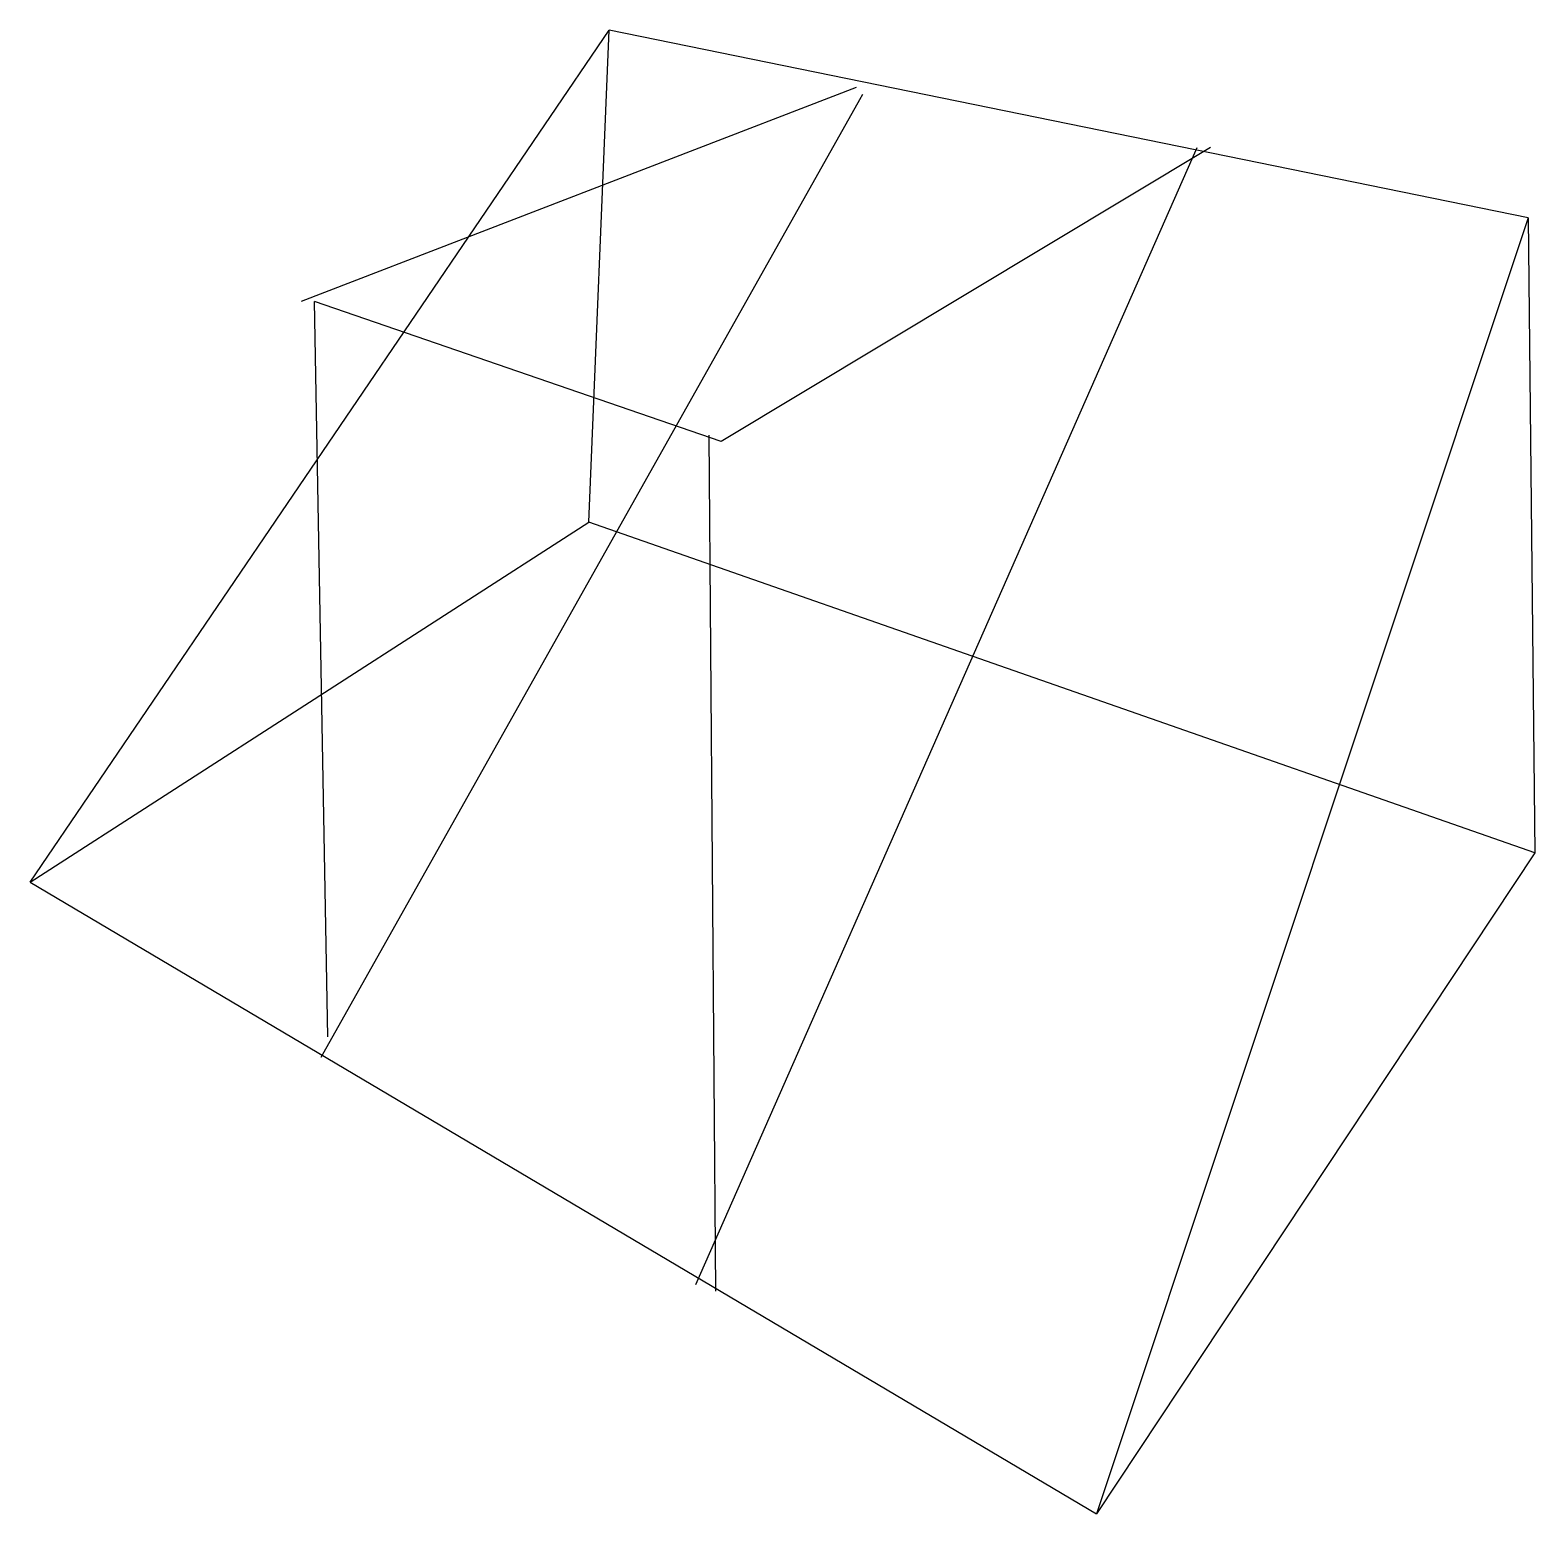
# Model space of a CAD drawing. Header units: metres. Extents: x -147 to 78, y -201 to 21.
import ezdxf

# ---------------------------------------------------------------- set-up
doc = ezdxf.new("R2010")
doc.units = ezdxf.units.M

msp = doc.modelspace()

# ---------------------------------------------------------------- linework, layer by layer
at = {"layer": 'Capa_por_defecto', "color": 0}
for p, q in [((-146.542849, -106.863153), (-59.924218, 20.575753)), ((-63, -53), (-59.924218, 20.575753)), ((77.508912, -7.51277), (-59.924218, 20.575753)), ((-23, 12), (-106, -20)), ((-103, -133), (-22, 11)), ((-47, -167), (28, 3)), ((30, 3), (-43.211806, -40.927083)), ((77.508912, -7.51277), (12.917703, -201.320677)), ((77.508912, -7.51277), (78.498101, -102.47486)), ((-102, -130), (-104, -20)), ((-43.211806, -40.927083), (-104, -20)), ((-44, -168), (-45, -40)), ((-146.542849, -106.863153), (-63, -53)), ((78.498101, -102.47486), (-63, -53)), ((78.498101, -102.47486), (12.917703, -201.320677)), ((-146.542849, -106.863153), (12.917703, -201.320677))]:
    msp.add_line(p, q, dxfattribs=at)

doc.saveas('drawing.dxf')
